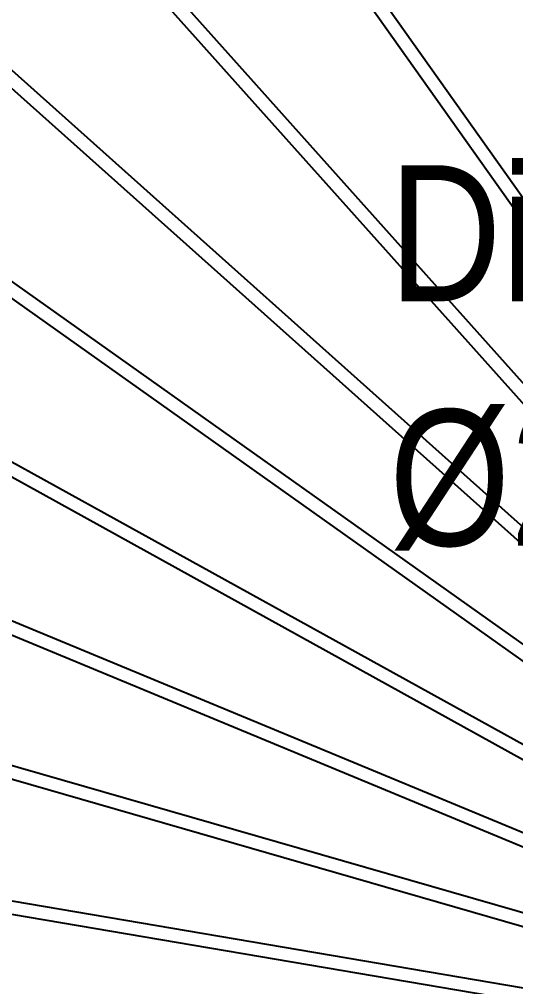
# Model space of a CAD drawing. Header units: millimetres. Extents: x 0 to 118900, y 0 to 84100.
# Drawn here: x 46830 to 50479, y 19628 to 26739 of the extents above; entities that cross this region are included whole.
import ezdxf

# ---------------------------------------------------------------- set-up
doc = ezdxf.new("R2010")
doc.units = ezdxf.units.MM
doc.header["$LTSCALE"] = 100
doc.layers.add('4003-AREA-04.1_F-Foundation', color=7, linetype='Continuous', lineweight=25, true_color=0xadadad)
for name, color, linetype, lineweight in [('4003-AREA-04.1_T-Tank', 7, 'Continuous', 25), ('4003-AREA-04.1_T-Tank_Annotation', 7, 'Continuous', 25), ('Visible', 7, 'Continuous', 25)]:
    doc.layers.add(name, color=color, linetype=linetype, lineweight=lineweight)
doc.styles.add('Text Style173', font='')
doc.styles.get('Text Style173').set_extended_font_data('Bahnschrift SemiLight Condensed')

msp = doc.modelspace()

# ---------------------------------------------------------------- linework, layer by layer
at = {"layer": '4003-AREA-04.1_F-Foundation'}
msp.add_circle((55187.91, 18779.59), 12250, dxfattribs=at)
at = {"layer": '4003-AREA-04.1_T-Tank'}
msp.add_circle((55187.91, 18779.59), 11950, dxfattribs=at)
at = {"layer": 'Visible'}
for p, q in [((48313.11, 28554.16), (53557.19, 21164.05)), ((53462.42, 21124.8), (48231.55, 28496.28)), ((47261.93, 27722.96), (53240.96, 21033.06)), ((53143.07, 20992.52), (47187.37, 27656.32)), ((46310.43, 26779.3), (52974.87, 20824.15)), ((52934.33, 20726.27), (46243.8, 26704.73)), ((45470.56, 25735.04), (52842.6, 20504.82)), ((52803.35, 20410.06), (45412.7, 25653.48)), ((44752.9, 24603.3), (52717.2, 20202.08)), ((52678.69, 20109.11), (44704.54, 24515.78)), ((44166.47, 23398.34), (52755.18, 19841.25)), ((52716.91, 19748.86), (44128.2, 23305.95)), ((43718.63, 22135.28), (52651.61, 19562.19)), ((52623.93, 19466.1), (43690.95, 22039.19)), ((43415.03, 20830.03), (52213.18, 19335.59)), ((51616.02, 19335.59), (43398.28, 20731.44))]:
    msp.add_line(p, q, dxfattribs=at)
for radius, start, end in [(12796, 225.675698, 85.418923), (12250, 120.507409, 173.908161)]:
    msp.add_arc((55187.91, 18779.59), radius, start, end, dxfattribs=at)

# ---------------------------------------------------------------- texts
at = {"layer": '4003-AREA-04.1_T-Tank_Annotation', "char_height": 1000, "attachment_point": 7, "style": 'Text Style173'}
for s, insert in [('Digester Tank 2 - 9500m³', (49548.11, 24364.79)), ('Ø23,9m x h21,7m', (49548.11, 22684))]:
    msp.add_mtext(s, dxfattribs=dict(at, insert=insert))

doc.saveas('drawing.dxf')
